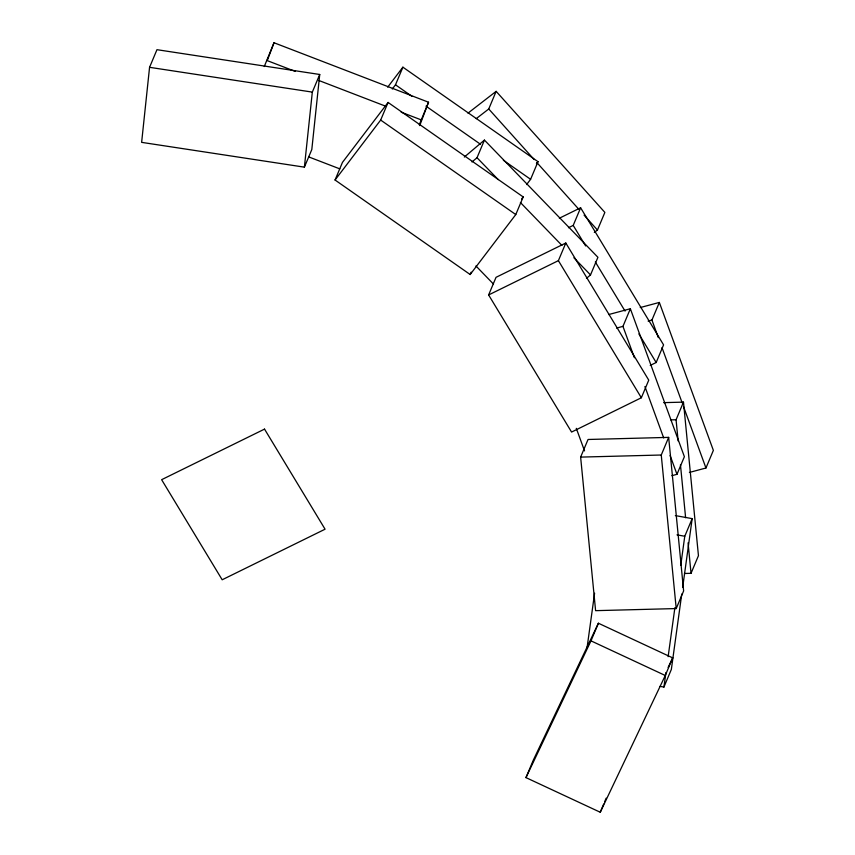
<?xml version="1.0" encoding="UTF-8"?>
<svg xmlns="http://www.w3.org/2000/svg" width="855" height="855" viewBox="0 0 855 855"><rect width="100%" height="100%" fill="white"/><g stroke="black" fill="none" stroke-linecap="round" stroke-linejoin="round"><path stroke-width="1.28" d="M149.561 67.321L141.631 142.357L304.391 167.153L311.808 149.529L319.727 74.481L156.967 49.686L149.561 67.321L312.321 92.105L319.727 74.481M304.391 167.153L312.321 92.105M587.107 647.438L594.599 593.199M660.049 686.362L663.929 687.057L665.938 672.511M668.14 656.64L674.894 607.691M680.751 565.358L684.77 536.256L692.176 518.632L675.343 515.597M681.756 594.033L671.346 669.433L663.929 687.057M682.675 587.417L692.176 518.632M264.27 66.53L274.006 42.75L428.537 102.226L419.709 125.6M267.497 59.968L274.006 42.75M419.271 124.777L428.537 102.226M335.053 180.01L342.46 162.386L388.074 102.44L523.196 196.939L515.779 214.562L470.165 274.519L335.053 180.01L380.667 120.063L388.074 102.44M392.285 89.016L395.491 84.805L402.897 67.182L538.009 161.681L530.602 179.315L526.605 184.573M476.224 118.663L488.739 108.98L496.146 91.346L604.87 212.403L597.463 230.038L594.332 232.453M472.003 161.958L477.026 157.726L484.432 140.092L597.923 257.302L590.516 274.925L586.498 278.313M470.165 274.519L471.158 272.168M488.622 294.943L496.039 277.319L565.807 243.023L648.753 380.133L641.346 397.757L571.578 432.053L488.622 294.943L558.39 260.647L565.807 243.023M568.479 227.719L573.213 225.399L580.62 207.776L663.576 344.875L656.17 362.509L650.249 365.416M634.399 357.711L622.953 326.364L630.359 308.74L608.707 314.544M580.63 457.104L588.048 439.481L668.663 437.375L683.626 590.933L676.22 608.568L595.604 610.662L580.63 457.104L661.257 455.01L668.663 437.375M658.339 337.618L651.927 320.059L659.344 302.435L640.235 307.554M678.133 440.934L676.07 419.752L683.476 402.128L663.662 402.641M525.964 777.612L533.381 759.988L598.404 623.231L672.682 657.869L665.276 675.493L600.253 812.25L525.964 777.612L590.987 640.855L598.404 623.231M671.88 475.679L676.978 474.311L684.385 456.688L630.359 308.74M689.397 472.441L705.952 468.006L713.369 450.382L659.344 302.435M684.428 573.481L691.032 573.31L698.45 555.686L683.476 402.128M600.253 812.25L603.705 804.021M604.699 801.669L606.174 798.153M668.118 667.466L672.682 657.869M387.689 87.167L402.897 67.182M536.416 163.786L538.009 161.681M521.593 199.044L523.196 196.939M464.329 157.042L484.432 140.092M467.995 113.138L496.146 91.346M559.341 218.228L580.62 207.776M616.583 328.074L622.953 326.364M648.111 321.085L651.927 320.059M670.79 419.891L676.07 419.752M677 534.856L684.77 536.256M266.589 60.374L295.253 71.414M318.936 80.52L386.236 106.426M401.187 112.176L421.13 119.85M308.634 156.871L339.798 168.863M590.987 640.855L665.276 675.493M395.491 84.805L411.832 96.241M425.993 106.148L480.478 144.249M503.36 160.259L530.602 179.315M380.667 120.063L515.779 214.562M477.026 157.726L498.251 179.636M520.396 202.507L561.917 245.385M573.908 257.772L590.516 274.925M475.946 265.958L493.474 284.063M488.739 108.98L534.193 159.586M536.865 162.557L578.75 209.197M584.093 215.15L597.463 230.038M573.213 225.399L585.654 245.962M595.337 261.961L625.058 311.092M638.888 333.942L656.17 362.509M558.39 260.647L641.346 397.757M662.005 347.643L682.151 402.812M683.519 406.574L705.952 468.006M644.927 386.546L663.694 437.952M670.106 455.501L676.978 474.311M576.302 428.334L584.542 450.906M680.462 464.757L685.614 517.713M688.072 542.861L691.032 573.31M661.257 455.01L676.22 608.568M264.526 429.114L161.627 479.687L222.182 579.776L325.071 529.202L264.526 429.114"/></g></svg>
